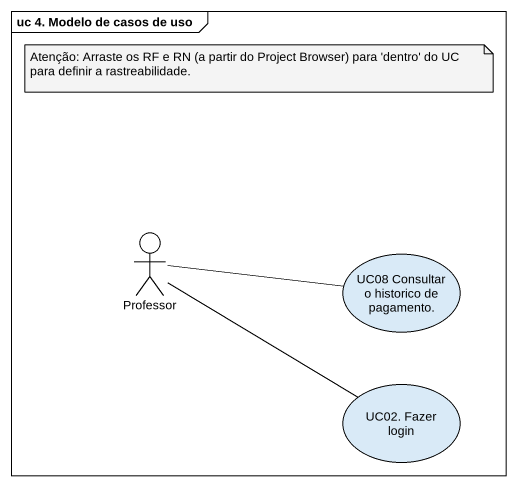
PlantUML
@startuml
mainframe uc 4. Modelo de casos de uso
actor Professor
usecase "UC08 Consultar o historico de pagamento." as UC08_Consultar_o_historico
usecase "UC02. Fazer login" as UC02_Fazer_login
Professor -right- UC08_Consultar_o_historico
UC02_Fazer_login -left- Professor
note as N1
  Atenção: Arraste os RF e RN (a partir do Project Browser) para 'dentro' do UC para definir a rastreabilidade.
end note
@enduml
